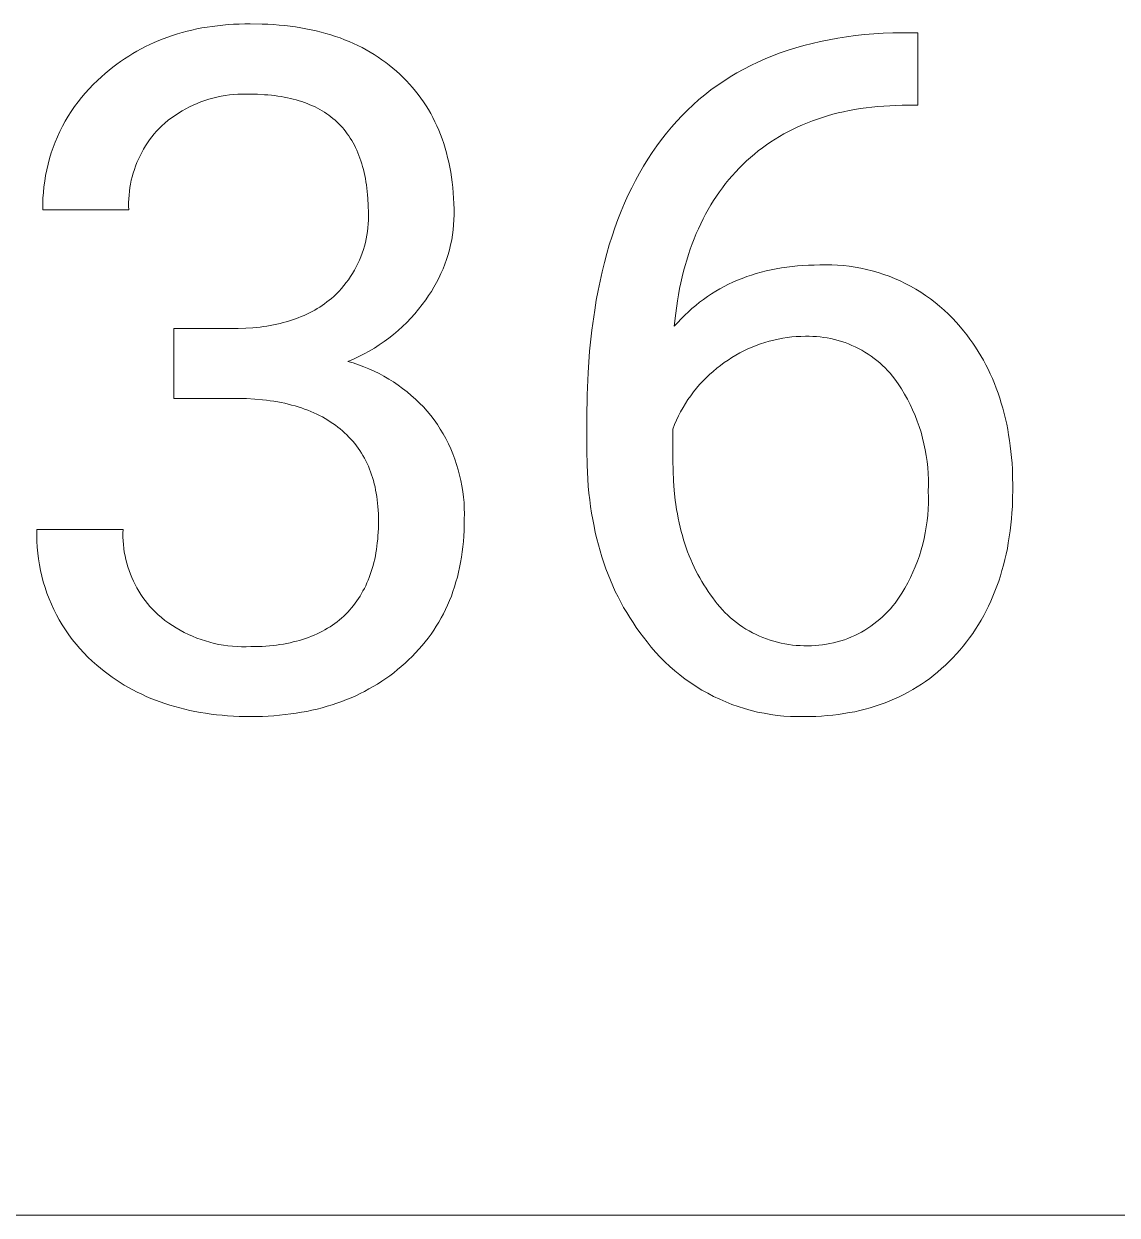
# Model space of a CAD drawing. Header units: millimetres. Extents: x -2163 to 4354, y -841 to 3711.
# Drawn here: x 3161.8 to 3261.9, y -477 to -368 of the extents above; entities that cross this region are included whole.
import ezdxf

# ---------------------------------------------------------------- set-up
doc = ezdxf.new("R2010")
doc.units = ezdxf.units.MM
doc.header["$MEASUREMENT"] = 0
doc.layers.add('Domyślny', color=7, linetype='Continuous', true_color=0x000000)

msp = doc.modelspace()

# ---------------------------------------------------------------- linework, layer by layer
at = {"layer": 'Domyślny', "color": 18, "lineweight": 15, "true_color": 0x000000}
for p, q in [((3176.73, -368.64), (3177.18, -368.53)), ((3177.18, -368.53), (3177.64, -368.43)), ((3177.64, -368.43), (3178.1, -368.34)), ((3178.1, -368.34), (3178.57, -368.26)), ((3178.57, -368.26), (3179.04, -368.19)), ((3179.04, -368.19), (3179.52, -368.13)), ((3179.52, -368.13), (3180.01, -368.08)), ((3180.01, -368.08), (3180.5, -368.03)), ((3180.5, -368.03), (3181, -368)), ((3181, -368), (3181.5, -367.98)), ((3181.5, -367.98), (3182.01, -367.96)), ((3182.01, -367.96), (3182.52, -367.96)), ((3182.52, -367.96), (3183.6, -367.98)), ((3183.6, -367.98), (3184.13, -368)), ((3184.13, -368), (3184.65, -368.03)), ((3184.65, -368.03), (3185.16, -368.07)), ((3185.16, -368.07), (3185.67, -368.12)), ((3185.67, -368.12), (3186.17, -368.18)), ((3186.17, -368.18), (3186.66, -368.24)), ((3186.66, -368.24), (3187.14, -368.32)), ((3187.14, -368.32), (3187.62, -368.41)), ((3187.62, -368.41), (3188.09, -368.5)), ((3188.09, -368.5), (3188.55, -368.6)), ((3173.33, -369.85), (3173.73, -369.66)), ((3173.73, -369.66), (3174.15, -369.49)), ((3174.15, -369.49), (3174.56, -369.32)), ((3174.56, -369.32), (3174.98, -369.17)), ((3174.98, -369.17), (3175.41, -369.02)), ((3175.41, -369.02), (3175.85, -368.88)), ((3175.85, -368.88), (3176.29, -368.75)), ((3176.29, -368.75), (3176.73, -368.64)), ((3188.55, -368.6), (3189, -368.71)), ((3189, -368.71), (3189.45, -368.84)), ((3189.45, -368.84), (3189.89, -368.97)), ((3189.89, -368.97), (3190.32, -369.11)), ((3190.32, -369.11), (3190.74, -369.25)), ((3190.74, -369.25), (3191.16, -369.41)), ((3191.16, -369.41), (3191.57, -369.58)), ((3191.57, -369.58), (3191.97, -369.75)), ((3233.96, -369.75), (3234.73, -369.57)), ((3234.73, -369.57), (3235.51, -369.41)), ((3235.51, -369.41), (3236.3, -369.27)), ((3236.3, -369.27), (3237.11, -369.15)), ((3237.11, -369.15), (3237.93, -369.04)), ((3237.93, -369.04), (3238.76, -368.95)), ((3238.76, -368.95), (3239.61, -368.88)), ((3239.61, -368.88), (3240.47, -368.82)), ((3240.47, -368.82), (3241.35, -368.79)), ((3241.35, -368.79), (3242.24, -368.77)), ((3242.24, -368.77), (3243.65, -368.77)), ((3243.65, -368.77), (3243.65, -375.41)), ((3171.39, -370.91), (3171.77, -370.68)), ((3171.77, -370.68), (3172.15, -370.46)), ((3172.15, -370.46), (3172.54, -370.24)), ((3172.54, -370.24), (3172.93, -370.04)), ((3172.93, -370.04), (3173.33, -369.85)), ((3191.97, -369.75), (3192.36, -369.94)), ((3192.36, -369.94), (3192.75, -370.13)), ((3192.75, -370.13), (3193.13, -370.34)), ((3193.13, -370.34), (3193.5, -370.55)), ((3193.5, -370.55), (3193.87, -370.77)), ((3230.34, -370.88), (3231.04, -370.62)), ((3231.04, -370.62), (3231.75, -370.38)), ((3231.75, -370.38), (3232.47, -370.15)), ((3232.47, -370.15), (3233.21, -369.94)), ((3233.21, -369.94), (3233.96, -369.75)), ((3169.94, -371.93), (3170.29, -371.66)), ((3170.29, -371.66), (3170.65, -371.4)), ((3170.65, -371.4), (3171.02, -371.15)), ((3171.02, -371.15), (3171.39, -370.91)), ((3193.87, -370.77), (3194.22, -371)), ((3194.22, -371), (3194.57, -371.24)), ((3194.57, -371.24), (3194.92, -371.49)), ((3194.92, -371.49), (3195.25, -371.75)), ((3195.25, -371.75), (3195.58, -372.02)), ((3227.7, -372.1), (3228.34, -371.77)), ((3228.34, -371.77), (3228.99, -371.46)), ((3228.99, -371.46), (3229.66, -371.16)), ((3229.66, -371.16), (3230.34, -370.88)), ((3168.52, -373.15), (3168.91, -372.8)), ((3168.91, -372.8), (3169.25, -372.5)), ((3169.25, -372.5), (3169.59, -372.21)), ((3169.59, -372.21), (3169.94, -371.93)), ((3195.58, -372.02), (3195.9, -372.29)), ((3195.9, -372.29), (3196.21, -372.58)), ((3196.21, -372.58), (3196.52, -372.87)), ((3196.52, -372.87), (3196.81, -373.17)), ((3225.86, -373.2), (3226.46, -372.81)), ((3226.46, -372.81), (3227.07, -372.45)), ((3227.07, -372.45), (3227.7, -372.1)), ((3167.42, -374.29), (3167.77, -373.9)), ((3167.77, -373.9), (3168.14, -373.52)), ((3168.14, -373.52), (3168.52, -373.15)), ((3196.81, -373.17), (3197.1, -373.47)), ((3197.1, -373.47), (3197.37, -373.79)), ((3197.37, -373.79), (3197.64, -374.11)), ((3224.14, -374.45), (3224.7, -374.01)), ((3224.7, -374.01), (3225.27, -373.59)), ((3225.27, -373.59), (3225.86, -373.2)), ((3166.43, -375.54), (3166.75, -375.11)), ((3166.75, -375.11), (3167.08, -374.7)), ((3167.08, -374.7), (3167.42, -374.29)), ((3178, -375.11), (3177.65, -375.25)), ((3178.37, -374.98), (3178, -375.11)), ((3178.73, -374.86), (3178.37, -374.98)), ((3179.1, -374.76), (3178.73, -374.86)), ((3179.47, -374.67), (3179.1, -374.76)), ((3179.85, -374.59), (3179.47, -374.67)), ((3180.23, -374.52), (3179.85, -374.59)), ((3180.61, -374.47), (3180.23, -374.52)), ((3180.99, -374.43), (3180.61, -374.47)), ((3181.37, -374.4), (3180.99, -374.43)), ((3181.75, -374.39), (3181.37, -374.4)), ((3182.14, -374.39), (3181.75, -374.39)), ((3182.52, -374.4), (3182.14, -374.39)), ((3183.18, -374.41), (3182.52, -374.4)), ((3183.83, -374.45), (3183.18, -374.41)), ((3184.14, -374.47), (3183.83, -374.45)), ((3184.45, -374.5), (3184.14, -374.47)), ((3184.75, -374.53), (3184.45, -374.5)), ((3185.05, -374.57), (3184.75, -374.53)), ((3185.35, -374.62), (3185.05, -374.57)), ((3185.63, -374.67), (3185.35, -374.62)), ((3185.92, -374.72), (3185.63, -374.67)), ((3186.19, -374.78), (3185.92, -374.72)), ((3186.46, -374.85), (3186.19, -374.78)), ((3186.73, -374.92), (3186.46, -374.85)), ((3186.99, -375), (3186.73, -374.92)), ((3187.25, -375.08), (3186.99, -375)), ((3187.5, -375.17), (3187.25, -375.08)), ((3197.64, -374.11), (3197.9, -374.43)), ((3197.9, -374.43), (3198.14, -374.77)), ((3198.14, -374.77), (3198.38, -375.11)), ((3198.38, -375.11), (3198.61, -375.45)), ((3223.07, -375.36), (3223.6, -374.9)), ((3223.6, -374.9), (3224.14, -374.45)), ((3165.85, -376.42), (3166.13, -375.98)), ((3166.13, -375.98), (3166.43, -375.54)), ((3175.95, -376.13), (3175.63, -376.34)), ((3176.28, -375.93), (3175.95, -376.13)), ((3176.61, -375.74), (3176.28, -375.93)), ((3176.95, -375.56), (3176.61, -375.74)), ((3177.3, -375.4), (3176.95, -375.56)), ((3177.65, -375.25), (3177.3, -375.4)), ((3187.74, -375.26), (3187.5, -375.17)), ((3187.98, -375.36), (3187.74, -375.26)), ((3188.22, -375.46), (3187.98, -375.36)), ((3188.45, -375.57), (3188.22, -375.46)), ((3188.67, -375.68), (3188.45, -375.57)), ((3188.89, -375.8), (3188.67, -375.68)), ((3189.11, -375.93), (3188.89, -375.8)), ((3189.31, -376.05), (3189.11, -375.93)), ((3189.52, -376.19), (3189.31, -376.05)), ((3189.71, -376.33), (3189.52, -376.19)), ((3198.61, -375.45), (3198.83, -375.81)), ((3198.83, -375.81), (3199.04, -376.17)), ((3199.04, -376.17), (3199.23, -376.54)), ((3222.05, -376.35), (3222.55, -375.85)), ((3222.55, -375.85), (3223.07, -375.36)), ((3236.35, -376.12), (3235.86, -376.24)), ((3236.84, -376), (3236.35, -376.12)), ((3237.35, -375.9), (3236.84, -376)), ((3237.86, -375.8), (3237.35, -375.9)), ((3238.37, -375.72), (3237.86, -375.8)), ((3238.9, -375.65), (3238.37, -375.72)), ((3239.43, -375.58), (3238.9, -375.65)), ((3239.97, -375.53), (3239.43, -375.58)), ((3240.51, -375.48), (3239.97, -375.53)), ((3241.07, -375.45), (3240.51, -375.48)), ((3241.63, -375.42), (3241.07, -375.45)), ((3242.2, -375.41), (3241.63, -375.42)), ((3243.65, -375.41), (3242.2, -375.41)), ((3165.33, -377.34), (3165.58, -376.88)), ((3165.58, -376.88), (3165.85, -376.42)), ((3174.43, -377.29), (3174.19, -377.53)), ((3174.71, -377.04), (3174.43, -377.29)), ((3175.01, -376.79), (3174.71, -377.04)), ((3175.32, -376.56), (3175.01, -376.79)), ((3175.63, -376.34), (3175.32, -376.56)), ((3189.91, -376.48), (3189.71, -376.33)), ((3190.09, -376.63), (3189.91, -376.48)), ((3190.28, -376.78), (3190.09, -376.63)), ((3190.45, -376.94), (3190.28, -376.78)), ((3190.62, -377.11), (3190.45, -376.94)), ((3190.79, -377.28), (3190.62, -377.11)), ((3190.95, -377.46), (3190.79, -377.28)), ((3199.23, -376.54), (3199.42, -376.92)), ((3199.42, -376.92), (3199.6, -377.3)), ((3199.6, -377.3), (3199.77, -377.69)), ((3221.09, -377.41), (3221.56, -376.87)), ((3221.56, -376.87), (3222.05, -376.35)), ((3233.08, -377.2), (3232.64, -377.39)), ((3233.53, -377.01), (3233.08, -377.2)), ((3233.98, -376.84), (3233.53, -377.01)), ((3234.44, -376.68), (3233.98, -376.84)), ((3234.9, -376.52), (3234.44, -376.68)), ((3235.38, -376.38), (3234.9, -376.52)), ((3235.86, -376.24), (3235.38, -376.38)), ((3164.66, -378.78), (3164.87, -378.3)), ((3164.87, -378.3), (3165.09, -377.82)), ((3165.09, -377.82), (3165.33, -377.34)), ((3173.52, -378.31), (3173.31, -378.58)), ((3173.73, -378.04), (3173.52, -378.31)), ((3173.95, -377.78), (3173.73, -378.04)), ((3174.19, -377.53), (3173.95, -377.78)), ((3191.11, -377.64), (3190.95, -377.46)), ((3191.26, -377.83), (3191.11, -377.64)), ((3191.4, -378.02), (3191.26, -377.83)), ((3191.54, -378.22), (3191.4, -378.02)), ((3191.68, -378.43), (3191.54, -378.22)), ((3199.77, -377.69), (3199.93, -378.09)), ((3199.93, -378.09), (3200.08, -378.5)), ((3220.18, -378.54), (3220.63, -377.97)), ((3220.63, -377.97), (3221.09, -377.41)), ((3230.97, -378.27), (3230.56, -378.52)), ((3231.37, -378.04), (3230.97, -378.27)), ((3231.79, -377.81), (3231.37, -378.04)), ((3232.21, -377.6), (3231.79, -377.81)), ((3232.64, -377.39), (3232.21, -377.6)), ((3164.3, -379.78), (3164.47, -379.28)), ((3164.47, -379.28), (3164.66, -378.78)), ((3172.75, -379.44), (3172.59, -379.73)), ((3172.93, -379.14), (3172.75, -379.44)), ((3173.12, -378.86), (3172.93, -379.14)), ((3173.31, -378.58), (3173.12, -378.86)), ((3191.81, -378.64), (3191.68, -378.43)), ((3191.93, -378.85), (3191.81, -378.64)), ((3192.05, -379.07), (3191.93, -378.85)), ((3192.16, -379.29), (3192.05, -379.07)), ((3192.27, -379.53), (3192.16, -379.29)), ((3200.08, -378.5), (3200.23, -378.91)), ((3200.23, -378.91), (3200.36, -379.33)), ((3200.36, -379.33), (3200.48, -379.76)), ((3219.32, -379.73), (3219.74, -379.12)), ((3219.74, -379.12), (3220.18, -378.54)), ((3229.4, -379.31), (3229.03, -379.59)), ((3229.78, -379.03), (3229.4, -379.31)), ((3230.17, -378.77), (3229.78, -379.03)), ((3230.56, -378.52), (3230.17, -378.77)), ((3164.01, -380.8), (3164.15, -380.29)), ((3164.15, -380.29), (3164.3, -379.78)), ((3172.28, -380.34), (3172.15, -380.66)), ((3172.43, -380.04), (3172.28, -380.34)), ((3172.59, -379.73), (3172.43, -380.04)), ((3192.37, -379.76), (3192.27, -379.53)), ((3192.47, -380), (3192.37, -379.76)), ((3192.56, -380.25), (3192.47, -380)), ((3192.65, -380.5), (3192.56, -380.25)), ((3192.73, -380.76), (3192.65, -380.5)), ((3200.48, -379.76), (3200.59, -380.19)), ((3200.59, -380.19), (3200.69, -380.63)), ((3218.53, -380.98), (3218.92, -380.35)), ((3218.92, -380.35), (3219.32, -379.73)), ((3227.96, -380.51), (3227.61, -380.83)), ((3228.31, -380.19), (3227.96, -380.51)), ((3228.67, -379.89), (3228.31, -380.19)), ((3229.03, -379.59), (3228.67, -379.89)), ((3163.78, -381.83), (3163.89, -381.31)), ((3163.89, -381.31), (3164.01, -380.8)), ((3171.8, -381.62), (3171.71, -381.95)), ((3171.91, -381.3), (3171.8, -381.62)), ((3172.02, -380.98), (3171.91, -381.3)), ((3172.15, -380.66), (3172.02, -380.98)), ((3192.81, -381.02), (3192.73, -380.76)), ((3192.88, -381.29), (3192.81, -381.02)), ((3192.95, -381.56), (3192.88, -381.29)), ((3193.01, -381.84), (3192.95, -381.56)), ((3200.69, -380.63), (3200.79, -381.08)), ((3200.79, -381.08), (3200.87, -381.53)), ((3200.87, -381.53), (3200.94, -382)), ((3217.79, -382.29), (3218.15, -381.63)), ((3218.15, -381.63), (3218.53, -380.98)), ((3226.96, -381.51), (3226.64, -381.86)), ((3227.28, -381.16), (3226.96, -381.51)), ((3227.61, -380.83), (3227.28, -381.16)), ((3163.63, -382.88), (3163.7, -382.35)), ((3163.7, -382.35), (3163.78, -381.83)), ((3171.56, -382.62), (3171.5, -382.95)), ((3171.63, -382.28), (3171.56, -382.62)), ((3171.71, -381.95), (3171.63, -382.28)), ((3193.06, -382.12), (3193.01, -381.84)), ((3193.11, -382.41), (3193.06, -382.12)), ((3193.16, -382.71), (3193.11, -382.41)), ((3193.2, -383.01), (3193.16, -382.71)), ((3200.94, -382), (3201.01, -382.46)), ((3201.01, -382.46), (3201.06, -382.94)), ((3217.44, -382.98), (3217.79, -382.29)), ((3226.04, -382.58), (3225.75, -382.96)), ((3226.33, -382.22), (3226.04, -382.58)), ((3226.64, -381.86), (3226.33, -382.22)), ((3163.54, -383.93), (3163.58, -383.41)), ((3163.58, -383.41), (3163.63, -382.88)), ((3171.42, -383.63), (3171.39, -383.97)), ((3171.45, -383.29), (3171.42, -383.63)), ((3171.5, -382.95), (3171.45, -383.29)), ((3193.23, -383.31), (3193.2, -383.01)), ((3193.26, -383.62), (3193.23, -383.31)), ((3193.28, -383.94), (3193.26, -383.62)), ((3201.06, -382.94), (3201.1, -383.42)), ((3201.1, -383.42), (3201.14, -383.91)), ((3216.78, -384.38), (3217.1, -383.67)), ((3217.1, -383.67), (3217.44, -382.98)), ((3225.2, -383.73), (3224.94, -384.13)), ((3225.47, -383.34), (3225.2, -383.73)), ((3225.75, -382.96), (3225.47, -383.34)), ((3163.53, -384.46), (3163.54, -383.93)), ((3163.53, -384.99), (3163.53, -384.46)), ((3171.39, -383.97), (3171.38, -384.31)), ((3171.38, -384.31), (3171.38, -384.65)), ((3171.38, -384.65), (3171.39, -384.99)), ((3193.32, -384.58), (3193.28, -383.94)), ((3193.33, -385.25), (3193.32, -384.58)), ((3201.14, -383.91), (3201.16, -384.41)), ((3201.16, -384.41), (3201.18, -384.92)), ((3201.18, -384.92), (3201.18, -385.43)), ((3216.48, -385.11), (3216.78, -384.38)), ((3224.68, -384.54), (3224.44, -384.96)), ((3224.94, -384.13), (3224.68, -384.54)), ((3171.39, -384.99), (3163.53, -384.99)), ((3193.32, -386.28), (3193.33, -385.94)), ((3193.34, -385.6), (3193.33, -385.25)), ((3193.33, -385.94), (3193.34, -385.6)), ((3201.17, -385.89), (3201.14, -386.35)), ((3201.18, -385.43), (3201.17, -385.89)), ((3215.91, -386.62), (3216.18, -385.86)), ((3216.18, -385.86), (3216.48, -385.11)), ((3223.97, -385.81), (3223.76, -386.26)), ((3224.2, -385.38), (3223.97, -385.81)), ((3224.44, -384.96), (3224.2, -385.38)), ((3193.2, -387.3), (3193.25, -386.96)), ((3193.25, -386.96), (3193.29, -386.62)), ((3193.29, -386.62), (3193.32, -386.28)), ((3201.09, -386.81), (3201.03, -387.27)), ((3201.14, -386.35), (3201.09, -386.81)), ((3215.64, -387.39), (3215.91, -386.62)), ((3223.55, -386.71), (3223.35, -387.16)), ((3223.76, -386.26), (3223.55, -386.71)), ((3192.98, -388.3), (3193.06, -387.97)), ((3193.06, -387.97), (3193.14, -387.64)), ((3193.14, -387.64), (3193.2, -387.3)), ((3200.86, -388.19), (3200.75, -388.64)), ((3200.96, -387.73), (3200.86, -388.19)), ((3201.03, -387.27), (3200.96, -387.73)), ((3215.16, -388.99), (3215.39, -388.18)), ((3215.39, -388.18), (3215.64, -387.39)), ((3222.97, -388.11), (3222.8, -388.59)), ((3223.16, -387.63), (3222.97, -388.11)), ((3223.35, -387.16), (3223.16, -387.63)), ((3192.52, -389.59), (3192.65, -389.28)), ((3192.65, -389.28), (3192.77, -388.95)), ((3192.77, -388.95), (3192.88, -388.63)), ((3192.88, -388.63), (3192.98, -388.3)), ((3200.63, -389.08), (3200.49, -389.53)), ((3200.75, -388.64), (3200.63, -389.08)), ((3214.94, -389.81), (3215.16, -388.99)), ((3222.64, -389.08), (3222.48, -389.58)), ((3222.8, -388.59), (3222.64, -389.08)), ((3192.07, -390.51), (3192.23, -390.21)), ((3192.23, -390.21), (3192.38, -389.9)), ((3192.38, -389.9), (3192.52, -389.59)), ((3200.34, -389.96), (3200.17, -390.39)), ((3200.49, -389.53), (3200.34, -389.96)), ((3214.73, -390.65), (3214.94, -389.81)), ((3222.33, -390.09), (3222.19, -390.6)), ((3222.48, -389.58), (3222.33, -390.09)), ((3230.21, -390.47), (3230.67, -390.38)), ((3230.67, -390.38), (3231.15, -390.3)), ((3231.15, -390.3), (3231.63, -390.23)), ((3231.63, -390.23), (3232.12, -390.17)), ((3232.12, -390.17), (3232.62, -390.12)), ((3232.62, -390.12), (3233.12, -390.08)), ((3233.12, -390.08), (3233.63, -390.05)), ((3233.63, -390.05), (3234.14, -390.04)), ((3234.14, -390.04), (3234.67, -390.03)), ((3234.67, -390.03), (3235.21, -390.02)), ((3235.21, -390.02), (3235.75, -390.02)), ((3235.75, -390.02), (3236.28, -390.05)), ((3236.28, -390.05), (3236.82, -390.09)), ((3236.82, -390.09), (3237.36, -390.15)), ((3237.36, -390.15), (3237.89, -390.23)), ((3237.89, -390.23), (3238.42, -390.33)), ((3238.42, -390.33), (3238.95, -390.44)), ((3191.31, -391.65), (3191.51, -391.38)), ((3191.51, -391.38), (3191.71, -391.09)), ((3191.71, -391.09), (3191.89, -390.81)), ((3191.89, -390.81), (3192.07, -390.51)), ((3199.78, -391.24), (3199.57, -391.65)), ((3199.98, -390.82), (3199.78, -391.24)), ((3200.17, -390.39), (3199.98, -390.82)), ((3214.54, -391.5), (3214.73, -390.65)), ((3222.06, -391.13), (3221.94, -391.66)), ((3222.19, -390.6), (3222.06, -391.13)), ((3226.71, -391.61), (3227.13, -391.43)), ((3227.13, -391.43), (3227.55, -391.26)), ((3227.55, -391.26), (3227.97, -391.1)), ((3227.97, -391.1), (3228.41, -390.96)), ((3228.41, -390.96), (3228.85, -390.82)), ((3228.85, -390.82), (3229.29, -390.69)), ((3229.29, -390.69), (3229.75, -390.58)), ((3229.75, -390.58), (3230.21, -390.47)), ((3238.95, -390.44), (3239.47, -390.57)), ((3239.47, -390.57), (3239.99, -390.72)), ((3239.99, -390.72), (3240.51, -390.89)), ((3240.51, -390.89), (3241.01, -391.07)), ((3241.01, -391.07), (3241.51, -391.27)), ((3241.51, -391.27), (3242.01, -391.49)), ((3190.41, -392.68), (3190.65, -392.43)), ((3190.65, -392.43), (3190.88, -392.18)), ((3190.88, -392.18), (3191.1, -391.92)), ((3191.1, -391.92), (3191.31, -391.65)), ((3199.1, -392.45), (3198.85, -392.84)), ((3199.34, -392.06), (3199.1, -392.45)), ((3199.57, -391.65), (3199.34, -392.06)), ((3214.2, -393.25), (3214.36, -392.37)), ((3214.36, -392.37), (3214.54, -391.5)), ((3221.83, -392.2), (3221.73, -392.75)), ((3221.94, -391.66), (3221.83, -392.2)), ((3224.75, -392.68), (3225.13, -392.44)), ((3225.13, -392.44), (3225.52, -392.22)), ((3225.52, -392.22), (3225.91, -392.01)), ((3225.91, -392.01), (3226.31, -391.8)), ((3226.31, -391.8), (3226.71, -391.61)), ((3242.01, -391.49), (3242.49, -391.73)), ((3242.49, -391.73), (3242.97, -391.98)), ((3242.97, -391.98), (3243.44, -392.24)), ((3243.44, -392.24), (3243.9, -392.53)), ((3243.9, -392.53), (3244.35, -392.82)), ((3189.1, -393.73), (3189.32, -393.58)), ((3189.32, -393.58), (3189.54, -393.42)), ((3189.54, -393.42), (3189.75, -393.26)), ((3189.75, -393.26), (3189.96, -393.09)), ((3189.96, -393.09), (3190.16, -392.91)), ((3190.16, -392.91), (3190.41, -392.68)), ((3198.26, -393.66), (3197.93, -394.08)), ((3198.58, -393.22), (3198.26, -393.66)), ((3198.85, -392.84), (3198.58, -393.22)), ((3214.05, -394.16), (3214.2, -393.25)), ((3221.63, -393.31), (3221.47, -394.45)), ((3221.73, -392.75), (3221.63, -393.31)), ((3223.31, -393.73), (3223.66, -393.45)), ((3223.66, -393.45), (3224.02, -393.18)), ((3224.02, -393.18), (3224.38, -392.92)), ((3224.38, -392.92), (3224.75, -392.68)), ((3244.35, -392.82), (3244.79, -393.14)), ((3244.79, -393.14), (3245.22, -393.47)), ((3245.22, -393.47), (3245.63, -393.81)), ((3187.18, -394.76), (3187.44, -394.65)), ((3187.44, -394.65), (3187.69, -394.54)), ((3187.69, -394.54), (3187.94, -394.42)), ((3187.94, -394.42), (3188.18, -394.29)), ((3188.18, -394.29), (3188.42, -394.16)), ((3188.42, -394.16), (3188.65, -394.02)), ((3188.65, -394.02), (3188.88, -393.88)), ((3188.88, -393.88), (3189.1, -393.73)), ((3197.58, -394.5), (3197.22, -394.9)), ((3197.93, -394.08), (3197.58, -394.5)), ((3213.79, -396), (3214.05, -394.16)), ((3221.47, -394.45), (3221.34, -395.63)), ((3221.97, -394.95), (3222.3, -394.63)), ((3222.3, -394.63), (3222.63, -394.32)), ((3222.63, -394.32), (3222.96, -394.02)), ((3222.96, -394.02), (3223.31, -393.73)), ((3245.63, -393.81), (3246.04, -394.16)), ((3246.04, -394.16), (3246.43, -394.53)), ((3246.43, -394.53), (3246.81, -394.91)), ((3175.53, -395.84), (3181.41, -395.84)), ((3175.53, -402.24), (3175.53, -395.84)), ((3181.41, -395.84), (3182.1, -395.82)), ((3182.1, -395.82), (3182.77, -395.78)), ((3182.77, -395.78), (3183.09, -395.75)), ((3183.09, -395.75), (3183.42, -395.71)), ((3183.42, -395.71), (3183.73, -395.67)), ((3183.73, -395.67), (3184.05, -395.62)), ((3184.05, -395.62), (3184.35, -395.57)), ((3184.35, -395.57), (3184.66, -395.51)), ((3184.66, -395.51), (3184.96, -395.45)), ((3184.96, -395.45), (3185.25, -395.38)), ((3185.25, -395.38), (3185.54, -395.31)), ((3185.54, -395.31), (3185.82, -395.23)), ((3185.82, -395.23), (3186.1, -395.15)), ((3186.1, -395.15), (3186.38, -395.06)), ((3186.38, -395.06), (3186.65, -394.97)), ((3186.65, -394.97), (3186.92, -394.87)), ((3186.92, -394.87), (3187.18, -394.76)), ((3196.45, -395.67), (3196.05, -396.04)), ((3196.84, -395.29), (3196.45, -395.67)), ((3197.22, -394.9), (3196.84, -395.29)), ((3221.34, -395.63), (3221.65, -395.29)), ((3221.65, -395.29), (3221.97, -394.95)), ((3246.81, -394.91), (3247.18, -395.31)), ((3247.18, -395.31), (3247.54, -395.72)), ((3247.54, -395.72), (3247.83, -396.07)), ((3195.22, -396.72), (3194.78, -397.05)), ((3195.64, -396.39), (3195.22, -396.72)), ((3196.05, -396.04), (3195.64, -396.39)), ((3213.59, -397.92), (3213.79, -396)), ((3230.45, -396.9), (3230.04, -397)), ((3230.85, -396.81), (3230.45, -396.9)), ((3231.27, -396.73), (3230.85, -396.81)), ((3231.68, -396.67), (3231.27, -396.73)), ((3232.09, -396.62), (3231.68, -396.67)), ((3232.51, -396.59), (3232.09, -396.62)), ((3232.93, -396.57), (3232.51, -396.59)), ((3233.34, -396.56), (3232.93, -396.57)), ((3233.68, -396.56), (3233.34, -396.56)), ((3234.02, -396.57), (3233.68, -396.56)), ((3234.35, -396.59), (3234.02, -396.57)), ((3234.69, -396.62), (3234.35, -396.59)), ((3235.02, -396.66), (3234.69, -396.62)), ((3235.35, -396.71), (3235.02, -396.66)), ((3235.68, -396.77), (3235.35, -396.71)), ((3236.01, -396.85), (3235.68, -396.77)), ((3236.33, -396.94), (3236.01, -396.85)), ((3236.66, -397.03), (3236.33, -396.94)), ((3247.83, -396.07), (3248.12, -396.44)), ((3248.12, -396.44), (3248.4, -396.81)), ((3248.4, -396.81), (3248.66, -397.18)), ((3193.41, -397.92), (3192.94, -398.18)), ((3193.88, -397.64), (3193.41, -397.92)), ((3194.33, -397.35), (3193.88, -397.64)), ((3194.78, -397.05), (3194.33, -397.35)), ((3213.45, -399.89), (3213.59, -397.92)), ((3227.7, -397.89), (3227.33, -398.08)), ((3228.08, -397.71), (3227.7, -397.89)), ((3228.46, -397.54), (3228.08, -397.71)), ((3228.85, -397.39), (3228.46, -397.54)), ((3229.24, -397.25), (3228.85, -397.39)), ((3229.64, -397.12), (3229.24, -397.25)), ((3230.04, -397), (3229.64, -397.12)), ((3236.97, -397.14), (3236.66, -397.03)), ((3237.29, -397.26), (3236.97, -397.14)), ((3237.6, -397.39), (3237.29, -397.26)), ((3237.91, -397.53), (3237.6, -397.39)), ((3238.21, -397.68), (3237.91, -397.53)), ((3238.5, -397.84), (3238.21, -397.68)), ((3238.79, -398.01), (3238.5, -397.84)), ((3239.08, -398.19), (3238.79, -398.01)), ((3248.66, -397.18), (3248.92, -397.57)), ((3248.92, -397.57), (3249.17, -397.96)), ((3249.17, -397.96), (3249.41, -398.35)), ((3191.96, -398.65), (3191.46, -398.86)), ((3191.46, -398.86), (3191.95, -399)), ((3191.95, -399), (3192.43, -399.17)), ((3192.45, -398.42), (3191.96, -398.65)), ((3192.94, -398.18), (3192.45, -398.42)), ((3225.92, -398.97), (3225.57, -399.23)), ((3226.26, -398.73), (3225.92, -398.97)), ((3226.61, -398.5), (3226.26, -398.73)), ((3226.97, -398.29), (3226.61, -398.5)), ((3227.33, -398.08), (3226.97, -398.29)), ((3239.35, -398.38), (3239.08, -398.19)), ((3239.63, -398.58), (3239.35, -398.38)), ((3239.89, -398.78), (3239.63, -398.58)), ((3240.15, -399), (3239.89, -398.78)), ((3240.4, -399.22), (3240.15, -399)), ((3249.41, -398.35), (3249.64, -398.76)), ((3249.64, -398.76), (3249.86, -399.17)), ((3192.43, -399.17), (3192.91, -399.34)), ((3192.91, -399.34), (3193.38, -399.54)), ((3193.38, -399.54), (3193.85, -399.75)), ((3193.85, -399.75), (3194.31, -399.97)), ((3194.31, -399.97), (3194.76, -400.22)), ((3213.36, -401.93), (3213.45, -399.89)), ((3224.57, -400.06), (3224.25, -400.35)), ((3224.89, -399.77), (3224.57, -400.06)), ((3225.23, -399.49), (3224.89, -399.77)), ((3225.57, -399.23), (3225.23, -399.49)), ((3240.64, -399.46), (3240.4, -399.22)), ((3240.87, -399.7), (3240.64, -399.46)), ((3241.1, -399.95), (3240.87, -399.7)), ((3241.32, -400.21), (3241.1, -399.95)), ((3241.52, -400.47), (3241.32, -400.21)), ((3249.86, -399.17), (3250.07, -399.58)), ((3250.07, -399.58), (3250.27, -400)), ((3250.27, -400), (3250.46, -400.43)), ((3194.76, -400.22), (3195.2, -400.47)), ((3195.2, -400.47), (3195.63, -400.74)), ((3195.63, -400.74), (3196.05, -401.03)), ((3196.05, -401.03), (3196.47, -401.33)), ((3223.66, -400.98), (3223.37, -401.31)), ((3223.95, -400.66), (3223.66, -400.98)), ((3224.25, -400.35), (3223.95, -400.66)), ((3241.84, -400.92), (3241.52, -400.47)), ((3242.13, -401.38), (3241.84, -400.92)), ((3250.46, -400.43), (3250.65, -400.87)), ((3250.65, -400.87), (3250.82, -401.31)), ((3181.41, -402.24), (3175.53, -402.24)), ((3182.18, -402.26), (3181.41, -402.24)), ((3182.93, -402.31), (3182.18, -402.26)), ((3183.65, -402.37), (3182.93, -402.31)), ((3184, -402.41), (3183.65, -402.37)), ((3196.47, -401.33), (3196.87, -401.64)), ((3196.87, -401.64), (3197.26, -401.97)), ((3197.26, -401.97), (3197.64, -402.31)), ((3197.64, -402.31), (3198.01, -402.67)), ((3213.34, -404.03), (3213.36, -401.93)), ((3222.59, -402.35), (3222.36, -402.72)), ((3222.84, -402), (3222.59, -402.35)), ((3223.1, -401.65), (3222.84, -402)), ((3223.37, -401.31), (3223.1, -401.65)), ((3242.41, -401.85), (3242.13, -401.38)), ((3242.68, -402.32), (3242.41, -401.85)), ((3242.93, -402.81), (3242.68, -402.32)), ((3250.82, -401.31), (3250.98, -401.76)), ((3250.98, -401.76), (3251.14, -402.21)), ((3251.14, -402.21), (3251.28, -402.67)), ((3184.35, -402.46), (3184, -402.41)), ((3184.69, -402.51), (3184.35, -402.46)), ((3185.03, -402.56), (3184.69, -402.51)), ((3185.36, -402.63), (3185.03, -402.56)), ((3185.68, -402.69), (3185.36, -402.63)), ((3186, -402.77), (3185.68, -402.69)), ((3186.31, -402.85), (3186, -402.77)), ((3186.62, -402.93), (3186.31, -402.85)), ((3186.92, -403.02), (3186.62, -402.93)), ((3187.21, -403.12), (3186.92, -403.02)), ((3187.5, -403.22), (3187.21, -403.12)), ((3187.79, -403.33), (3187.5, -403.22)), ((3188.07, -403.44), (3187.79, -403.33)), ((3188.34, -403.56), (3188.07, -403.44)), ((3198.01, -402.67), (3198.37, -403.03)), ((3198.37, -403.03), (3198.71, -403.41)), ((3198.71, -403.41), (3199.04, -403.8)), ((3221.92, -403.47), (3221.73, -403.85)), ((3222.14, -403.09), (3221.92, -403.47)), ((3222.36, -402.72), (3222.14, -403.09)), ((3243.16, -403.3), (3242.93, -402.81)), ((3243.38, -403.81), (3243.16, -403.3)), ((3251.28, -402.67), (3251.42, -403.14)), ((3251.42, -403.14), (3251.54, -403.62)), ((3188.61, -403.68), (3188.34, -403.56)), ((3188.87, -403.81), (3188.61, -403.68)), ((3189.12, -403.94), (3188.87, -403.81)), ((3189.37, -404.08), (3189.12, -403.94)), ((3189.62, -404.23), (3189.37, -404.08)), ((3189.85, -404.38), (3189.62, -404.23)), ((3190.09, -404.54), (3189.85, -404.38)), ((3190.31, -404.7), (3190.09, -404.54)), ((3199.04, -403.8), (3199.36, -404.2)), ((3199.36, -404.2), (3199.65, -404.62)), ((3213.34, -407.02), (3213.34, -404.03)), ((3221.54, -404.25), (3221.37, -404.64)), ((3221.73, -403.85), (3221.54, -404.25)), ((3243.58, -404.32), (3243.38, -403.81)), ((3243.76, -404.83), (3243.58, -404.32)), ((3251.54, -403.62), (3251.66, -404.1)), ((3251.66, -404.1), (3251.77, -404.59)), ((3190.53, -404.87), (3190.31, -404.7)), ((3190.75, -405.04), (3190.53, -404.87)), ((3190.96, -405.22), (3190.75, -405.04)), ((3191.16, -405.4), (3190.96, -405.22)), ((3191.36, -405.58), (3191.16, -405.4)), ((3191.55, -405.78), (3191.36, -405.58)), ((3199.65, -404.62), (3199.92, -405.05)), ((3199.92, -405.05), (3200.18, -405.49)), ((3200.18, -405.49), (3200.43, -405.93)), ((3221.37, -404.64), (3221.21, -405.05)), ((3221.21, -405.05), (3221.21, -407.91)), ((3243.93, -405.35), (3243.76, -404.83)), ((3244.07, -405.88), (3243.93, -405.35)), ((3251.77, -404.59), (3251.87, -405.08)), ((3251.87, -405.08), (3251.95, -405.58)), ((3251.95, -405.58), (3252.03, -406.09)), ((3191.73, -405.97), (3191.55, -405.78)), ((3191.91, -406.17), (3191.73, -405.97)), ((3192.08, -406.38), (3191.91, -406.17)), ((3192.24, -406.59), (3192.08, -406.38)), ((3192.4, -406.8), (3192.24, -406.59)), ((3200.43, -405.93), (3200.66, -406.39)), ((3200.66, -406.39), (3200.87, -406.85)), ((3244.2, -406.41), (3244.07, -405.88)), ((3244.31, -406.95), (3244.2, -406.41)), ((3252.03, -406.09), (3252.1, -406.6)), ((3252.1, -406.6), (3252.16, -407.12)), ((3192.55, -407.02), (3192.4, -406.8)), ((3192.7, -407.25), (3192.55, -407.02)), ((3192.84, -407.48), (3192.7, -407.25)), ((3192.97, -407.72), (3192.84, -407.48)), ((3193.09, -407.96), (3192.97, -407.72)), ((3200.87, -406.85), (3201.07, -407.32)), ((3201.07, -407.32), (3201.25, -407.8)), ((3201.25, -407.8), (3201.41, -408.28)), ((3213.36, -408.35), (3213.34, -407.02)), ((3244.41, -407.48), (3244.31, -406.95)), ((3244.48, -408.03), (3244.41, -407.48)), ((3252.16, -407.12), (3252.21, -407.65)), ((3252.21, -407.65), (3252.26, -408.18)), ((3193.21, -408.2), (3193.09, -407.96)), ((3193.33, -408.45), (3193.21, -408.2)), ((3193.43, -408.71), (3193.33, -408.45)), ((3193.53, -408.97), (3193.43, -408.71)), ((3201.41, -408.28), (3201.56, -408.77)), ((3201.56, -408.77), (3201.69, -409.26)), ((3213.42, -409.64), (3213.36, -408.35)), ((3221.21, -407.91), (3221.23, -408.86)), ((3221.23, -408.86), (3221.27, -409.78)), ((3244.54, -408.57), (3244.48, -408.03)), ((3244.58, -409.12), (3244.54, -408.57)), ((3252.26, -408.18), (3252.29, -408.73)), ((3252.29, -408.73), (3252.31, -409.27)), ((3193.63, -409.23), (3193.53, -408.97)), ((3193.71, -409.5), (3193.63, -409.23)), ((3193.79, -409.77), (3193.71, -409.5)), ((3193.87, -410.05), (3193.79, -409.77)), ((3201.69, -409.26), (3201.81, -409.76)), ((3201.81, -409.76), (3201.9, -410.26)), ((3213.47, -410.28), (3213.42, -409.64)), ((3221.27, -409.78), (3221.33, -410.67)), ((3244.6, -409.66), (3244.58, -409.12)), ((3244.6, -410.21), (3244.6, -409.66)), ((3252.31, -409.27), (3252.33, -410.39)), ((3193.94, -410.34), (3193.87, -410.05)), ((3194, -410.63), (3193.94, -410.34)), ((3194.05, -410.92), (3194, -410.63)), ((3194.1, -411.22), (3194.05, -410.92)), ((3201.9, -410.26), (3201.98, -410.77)), ((3201.98, -410.77), (3202.04, -411.27)), ((3213.53, -410.91), (3213.47, -410.28)), ((3213.6, -411.53), (3213.53, -410.91)), ((3221.33, -410.67), (3221.43, -411.55)), ((3244.58, -410.75), (3244.6, -410.21)), ((3244.6, -411.3), (3244.58, -410.75)), ((3252.33, -410.39), (3252.31, -411.56)), ((3194.14, -411.53), (3194.1, -411.22)), ((3194.18, -411.84), (3194.14, -411.53)), ((3194.21, -412.15), (3194.18, -411.84)), ((3194.23, -412.47), (3194.21, -412.15)), ((3202.04, -411.27), (3202.09, -411.78)), ((3202.09, -411.78), (3202.11, -412.29)), ((3213.68, -412.14), (3213.6, -411.53)), ((3213.77, -412.75), (3213.68, -412.14)), ((3221.43, -411.55), (3221.49, -411.97)), ((3221.49, -411.97), (3221.55, -412.4)), ((3244.58, -412.38), (3244.6, -411.84)), ((3244.6, -411.84), (3244.6, -411.3)), ((3252.29, -412.14), (3252.25, -412.71)), ((3252.31, -411.56), (3252.29, -412.14)), ((3194.25, -412.8), (3194.23, -412.47)), ((3194.26, -413.13), (3194.25, -412.8)), ((3194.26, -413.46), (3194.26, -413.13)), ((3202.11, -412.29), (3202.12, -412.8)), ((3202.12, -412.8), (3202.11, -413.31)), ((3213.88, -413.34), (3213.77, -412.75)), ((3221.55, -412.4), (3221.62, -412.81)), ((3221.62, -412.81), (3221.7, -413.22)), ((3221.7, -413.22), (3221.78, -413.63)), ((3244.49, -413.46), (3244.54, -412.92)), ((3244.54, -412.92), (3244.58, -412.38)), ((3252.21, -413.27), (3252.15, -413.83)), ((3252.25, -412.71), (3252.21, -413.27)), ((3162.98, -414.78), (3162.99, -414.24)), ((3162.99, -414.24), (3170.87, -414.24)), ((3170.87, -414.24), (3170.86, -414.59)), ((3194.23, -414.48), (3194.25, -414.14)), ((3194.25, -414.14), (3194.26, -413.46)), ((3202.09, -414.34), (3202.07, -414.84)), ((3202.11, -413.83), (3202.09, -414.34)), ((3202.11, -413.31), (3202.11, -413.83)), ((3213.99, -413.93), (3213.88, -413.34)), ((3214.11, -414.51), (3213.99, -413.93)), ((3221.78, -413.63), (3221.87, -414.03)), ((3221.87, -414.03), (3221.97, -414.42)), ((3244.32, -414.54), (3244.41, -414)), ((3244.41, -414), (3244.49, -413.46)), ((3252.08, -414.37), (3252.01, -414.91)), ((3252.15, -413.83), (3252.08, -414.37)), ((3162.99, -415.32), (3162.98, -414.78)), ((3163.02, -415.86), (3162.99, -415.32)), ((3170.86, -414.59), (3170.86, -414.94)), ((3170.86, -414.94), (3170.88, -415.29)), ((3170.88, -415.29), (3170.9, -415.63)), ((3194.12, -415.76), (3194.15, -415.45)), ((3194.15, -415.45), (3194.19, -415.13)), ((3194.19, -415.13), (3194.21, -414.81)), ((3194.21, -414.81), (3194.23, -414.48)), ((3202.03, -415.33), (3201.98, -415.82)), ((3202.07, -414.84), (3202.03, -415.33)), ((3214.25, -415.09), (3214.11, -414.51)), ((3214.39, -415.65), (3214.25, -415.09)), ((3221.97, -414.42), (3222.08, -414.8)), ((3222.08, -414.8), (3222.19, -415.19)), ((3222.19, -415.19), (3222.3, -415.56)), ((3244.08, -415.6), (3244.21, -415.07)), ((3244.21, -415.07), (3244.32, -414.54)), ((3251.92, -415.45), (3251.83, -415.97)), ((3252.01, -414.91), (3251.92, -415.45)), ((3163.06, -416.4), (3163.02, -415.86)), ((3163.13, -416.94), (3163.06, -416.4)), ((3170.9, -415.63), (3170.94, -415.98)), ((3170.94, -415.98), (3170.99, -416.32)), ((3170.99, -416.32), (3171.06, -416.66)), ((3193.97, -416.67), (3194.02, -416.37)), ((3194.02, -416.37), (3194.07, -416.07)), ((3194.07, -416.07), (3194.12, -415.76)), ((3201.92, -416.3), (3201.86, -416.78)), ((3201.98, -415.82), (3201.92, -416.3)), ((3214.55, -416.21), (3214.39, -415.65)), ((3214.72, -416.76), (3214.55, -416.21)), ((3222.3, -415.56), (3222.43, -415.93)), ((3222.43, -415.93), (3222.56, -416.29)), ((3222.56, -416.29), (3222.7, -416.65)), ((3243.78, -416.64), (3243.94, -416.12)), ((3243.94, -416.12), (3244.08, -415.6)), ((3251.72, -416.49), (3251.61, -417)), ((3251.83, -415.97), (3251.72, -416.49)), ((3163.21, -417.47), (3163.13, -416.94)), ((3163.32, -418), (3163.21, -417.47)), ((3171.06, -416.66), (3171.13, -417)), ((3171.13, -417), (3171.22, -417.34)), ((3171.22, -417.34), (3171.32, -417.67)), ((3193.69, -417.82), (3193.77, -417.54)), ((3193.77, -417.54), (3193.84, -417.26)), ((3193.84, -417.26), (3193.91, -416.97)), ((3193.91, -416.97), (3193.97, -416.67)), ((3201.78, -417.25), (3201.69, -417.71)), ((3201.86, -416.78), (3201.78, -417.25)), ((3214.89, -417.31), (3214.72, -416.76)), ((3215.08, -417.84), (3214.89, -417.31)), ((3222.7, -416.65), (3222.84, -417)), ((3222.84, -417), (3223, -417.35)), ((3223, -417.35), (3223.15, -417.69)), ((3243.19, -418.16), (3243.4, -417.66)), ((3243.4, -417.66), (3243.6, -417.15)), ((3243.6, -417.15), (3243.78, -416.64)), ((3251.48, -417.5), (3251.34, -418)), ((3251.61, -417), (3251.48, -417.5)), ((3163.44, -418.52), (3163.32, -418)), ((3163.57, -419.05), (3163.44, -418.52)), ((3171.32, -417.67), (3171.42, -418)), ((3171.42, -418), (3171.55, -418.33)), ((3171.55, -418.33), (3171.68, -418.65)), ((3171.68, -418.65), (3171.82, -418.97)), ((3193.31, -418.88), (3193.41, -418.63)), ((3193.41, -418.63), (3193.51, -418.36)), ((3193.51, -418.36), (3193.6, -418.09)), ((3193.6, -418.09), (3193.69, -417.82)), ((3201.48, -418.61), (3201.35, -419.05)), ((3201.59, -418.16), (3201.48, -418.61)), ((3201.69, -417.71), (3201.59, -418.16)), ((3215.28, -418.37), (3215.08, -417.84)), ((3215.49, -418.89), (3215.28, -418.37)), ((3223.15, -417.69), (3223.32, -418.03)), ((3223.32, -418.03), (3223.49, -418.36)), ((3223.49, -418.36), (3223.67, -418.68)), ((3223.67, -418.68), (3223.85, -419)), ((3242.71, -419.13), (3242.96, -418.65)), ((3242.96, -418.65), (3243.19, -418.16)), ((3251.2, -418.49), (3251.04, -418.97)), ((3251.34, -418), (3251.2, -418.49)), ((3163.73, -419.56), (3163.57, -419.05)), ((3163.9, -420.07), (3163.73, -419.56)), ((3171.82, -418.97), (3171.97, -419.28)), ((3171.97, -419.28), (3172.14, -419.58)), ((3172.14, -419.58), (3172.31, -419.88)), ((3192.84, -419.87), (3192.97, -419.63)), ((3192.97, -419.63), (3193.09, -419.39)), ((3193.09, -419.39), (3193.2, -419.14)), ((3193.2, -419.14), (3193.31, -418.88)), ((3201.22, -419.49), (3201.08, -419.92)), ((3201.35, -419.05), (3201.22, -419.49)), ((3215.71, -419.4), (3215.49, -418.89)), ((3215.94, -419.91), (3215.71, -419.4)), ((3223.85, -419), (3224.05, -419.31)), ((3224.05, -419.31), (3224.25, -419.62)), ((3224.25, -419.62), (3224.45, -419.92)), ((3242.17, -420.07), (3242.45, -419.61)), ((3242.45, -419.61), (3242.71, -419.13)), ((3250.88, -419.44), (3250.7, -419.9)), ((3251.04, -418.97), (3250.88, -419.44)), ((3164.1, -420.58), (3163.9, -420.07)), ((3164.31, -421.08), (3164.1, -420.58)), ((3172.31, -419.88), (3172.5, -420.18)), ((3172.5, -420.18), (3172.69, -420.47)), ((3172.69, -420.47), (3172.9, -420.75)), ((3172.9, -420.75), (3173.11, -421.02)), ((3192.13, -420.99), (3192.28, -420.78)), ((3192.28, -420.78), (3192.43, -420.56)), ((3192.43, -420.56), (3192.58, -420.34)), ((3192.58, -420.34), (3192.71, -420.11)), ((3192.71, -420.11), (3192.84, -419.87)), ((3200.76, -420.75), (3200.59, -421.16)), ((3200.93, -420.34), (3200.76, -420.75)), ((3201.08, -419.92), (3200.93, -420.34)), ((3216.19, -420.4), (3215.94, -419.91)), ((3216.44, -420.89), (3216.19, -420.4)), ((3216.7, -421.37), (3216.44, -420.89)), ((3224.45, -419.92), (3224.66, -420.22)), ((3224.66, -420.22), (3224.86, -420.51)), ((3224.86, -420.51), (3225.07, -420.79)), ((3225.07, -420.79), (3225.28, -421.06)), ((3241.57, -420.98), (3241.88, -420.53)), ((3241.88, -420.53), (3242.17, -420.07)), ((3250.32, -420.81), (3250.11, -421.26)), ((3250.51, -420.36), (3250.32, -420.81)), ((3250.7, -419.9), (3250.51, -420.36)), ((3164.53, -421.57), (3164.31, -421.08)), ((3164.77, -422.05), (3164.53, -421.57)), ((3173.11, -421.02), (3173.33, -421.29)), ((3173.33, -421.29), (3173.57, -421.54)), ((3173.57, -421.54), (3173.81, -421.79)), ((3173.81, -421.79), (3174.06, -422.03)), ((3191.08, -422.17), (3191.26, -421.99)), ((3191.26, -421.99), (3191.45, -421.8)), ((3191.45, -421.8), (3191.63, -421.61)), ((3191.63, -421.61), (3191.8, -421.41)), ((3191.8, -421.41), (3191.97, -421.2)), ((3191.97, -421.2), (3192.13, -420.99)), ((3200.21, -421.96), (3200, -422.34)), ((3200.4, -421.56), (3200.21, -421.96)), ((3200.59, -421.16), (3200.4, -421.56)), ((3216.98, -421.85), (3216.7, -421.37)), ((3217.26, -422.31), (3216.98, -421.85)), ((3225.28, -421.06), (3225.51, -421.33)), ((3225.51, -421.33), (3225.74, -421.59)), ((3225.74, -421.59), (3225.98, -421.84)), ((3225.98, -421.84), (3226.24, -422.09)), ((3240.41, -422.23), (3240.66, -422)), ((3240.66, -422), (3240.9, -421.75)), ((3240.9, -421.75), (3241.13, -421.5)), ((3241.13, -421.5), (3241.35, -421.24)), ((3241.35, -421.24), (3241.57, -420.98)), ((3249.89, -421.69), (3249.67, -422.12)), ((3250.11, -421.26), (3249.89, -421.69)), ((3165.03, -422.52), (3164.77, -422.05)), ((3165.31, -422.98), (3165.03, -422.52)), ((3165.6, -423.44), (3165.31, -422.98)), ((3174.06, -422.03), (3174.38, -422.3)), ((3174.38, -422.3), (3174.71, -422.56)), ((3174.71, -422.56), (3175.05, -422.81)), ((3175.05, -422.81), (3175.4, -423.04)), ((3175.4, -423.04), (3175.75, -423.26)), ((3189.82, -423.15), (3190.05, -423)), ((3190.05, -423), (3190.26, -422.85)), ((3190.26, -422.85), (3190.47, -422.69)), ((3190.47, -422.69), (3190.68, -422.52)), ((3190.68, -422.52), (3190.88, -422.35)), ((3190.88, -422.35), (3191.08, -422.17)), ((3199.55, -423.1), (3199.32, -423.47)), ((3199.78, -422.73), (3199.55, -423.1)), ((3200, -422.34), (3199.78, -422.73)), ((3217.56, -422.77), (3217.26, -422.31)), ((3217.86, -423.23), (3217.56, -422.77)), ((3226.24, -422.09), (3226.49, -422.32)), ((3226.49, -422.32), (3226.76, -422.55)), ((3226.76, -422.55), (3227.04, -422.76)), ((3227.04, -422.76), (3227.32, -422.97)), ((3227.32, -422.97), (3227.61, -423.17)), ((3239.06, -423.28), (3239.34, -423.09)), ((3239.34, -423.09), (3239.62, -422.89)), ((3239.62, -422.89), (3239.89, -422.68)), ((3239.89, -422.68), (3240.16, -422.46)), ((3240.16, -422.46), (3240.41, -422.23)), ((3249.18, -422.95), (3248.92, -423.36)), ((3249.43, -422.54), (3249.18, -422.95)), ((3249.67, -422.12), (3249.43, -422.54)), ((3165.91, -423.88), (3165.6, -423.44)), ((3166.23, -424.32), (3165.91, -423.88)), ((3175.75, -423.26), (3176.11, -423.47)), ((3176.11, -423.47), (3176.48, -423.67)), ((3176.48, -423.67), (3176.86, -423.85)), ((3176.86, -423.85), (3177.24, -424.02)), ((3177.24, -424.02), (3177.63, -424.18)), ((3177.63, -424.18), (3178.03, -424.32)), ((3187.59, -424.22), (3187.86, -424.12)), ((3187.86, -424.12), (3188.12, -424.02)), ((3188.12, -424.02), (3188.38, -423.91)), ((3188.38, -423.91), (3188.64, -423.8)), ((3188.64, -423.8), (3188.88, -423.68)), ((3188.88, -423.68), (3189.13, -423.56)), ((3189.13, -423.56), (3189.36, -423.43)), ((3189.36, -423.43), (3189.6, -423.29)), ((3189.6, -423.29), (3189.82, -423.15)), ((3198.81, -424.18), (3198.54, -424.53)), ((3199.07, -423.83), (3198.81, -424.18)), ((3199.32, -423.47), (3199.07, -423.83)), ((3218.18, -423.67), (3217.86, -423.23)), ((3218.51, -424.11), (3218.18, -423.67)), ((3218.85, -424.53), (3218.51, -424.11)), ((3227.61, -423.17), (3227.9, -423.36)), ((3227.9, -423.36), (3228.2, -423.53)), ((3228.2, -423.53), (3228.51, -423.7)), ((3228.51, -423.7), (3228.82, -423.86)), ((3228.82, -423.86), (3229.14, -424)), ((3229.14, -424), (3229.46, -424.14)), ((3229.46, -424.14), (3229.79, -424.26)), ((3237.23, -424.21), (3237.55, -424.08)), ((3237.55, -424.08), (3237.86, -423.94)), ((3237.86, -423.94), (3238.17, -423.79)), ((3238.17, -423.79), (3238.47, -423.63)), ((3238.47, -423.63), (3238.77, -423.46)), ((3238.77, -423.46), (3239.06, -423.28)), ((3248.38, -424.15), (3248.09, -424.53)), ((3248.66, -423.76), (3248.38, -424.15)), ((3248.92, -423.36), (3248.66, -423.76)), ((3166.57, -424.74), (3166.23, -424.32)), ((3166.92, -425.15), (3166.57, -424.74)), ((3167.28, -425.54), (3166.92, -425.15)), ((3178.03, -424.32), (3178.42, -424.45)), ((3178.42, -424.45), (3178.83, -424.57)), ((3178.83, -424.57), (3179.23, -424.67)), ((3179.23, -424.67), (3179.64, -424.76)), ((3179.64, -424.76), (3180.06, -424.83)), ((3180.06, -424.83), (3180.47, -424.89)), ((3180.47, -424.89), (3180.89, -424.93)), ((3180.89, -424.93), (3181.31, -424.96)), ((3181.31, -424.96), (3181.73, -424.98)), ((3181.73, -424.98), (3182.14, -424.98)), ((3182.14, -424.98), (3182.56, -424.96)), ((3182.56, -424.96), (3183.26, -424.95)), ((3183.26, -424.95), (3183.61, -424.94)), ((3183.61, -424.94), (3183.95, -424.92)), ((3183.95, -424.92), (3184.28, -424.89)), ((3184.28, -424.89), (3184.61, -424.86)), ((3184.61, -424.86), (3184.93, -424.82)), ((3184.93, -424.82), (3185.24, -424.78)), ((3185.24, -424.78), (3185.56, -424.73)), ((3185.56, -424.73), (3185.86, -424.67)), ((3185.86, -424.67), (3186.16, -424.61)), ((3186.16, -424.61), (3186.46, -424.54)), ((3186.46, -424.54), (3186.75, -424.47)), ((3186.75, -424.47), (3187.03, -424.39)), ((3187.03, -424.39), (3187.31, -424.31)), ((3187.31, -424.31), (3187.59, -424.22)), ((3197.96, -425.21), (3197.66, -425.54)), ((3198.26, -424.87), (3197.96, -425.21)), ((3198.54, -424.53), (3198.26, -424.87)), ((3219.23, -425.01), (3218.85, -424.53)), ((3219.63, -425.47), (3219.23, -425.01)), ((3229.79, -424.26), (3230.12, -424.38)), ((3230.12, -424.38), (3230.45, -424.48)), ((3230.45, -424.48), (3230.79, -424.57)), ((3230.79, -424.57), (3231.13, -424.65)), ((3231.13, -424.65), (3231.47, -424.72)), ((3231.47, -424.72), (3231.82, -424.77)), ((3231.82, -424.77), (3232.17, -424.82)), ((3232.17, -424.82), (3232.51, -424.85)), ((3232.51, -424.85), (3232.86, -424.87)), ((3232.86, -424.87), (3233.21, -424.88)), ((3233.21, -424.88), (3233.56, -424.89)), ((3233.56, -424.89), (3233.9, -424.88)), ((3233.9, -424.88), (3234.24, -424.87)), ((3234.24, -424.87), (3234.58, -424.84)), ((3234.58, -424.84), (3234.92, -424.8)), ((3234.92, -424.8), (3235.26, -424.75)), ((3235.26, -424.75), (3235.59, -424.69)), ((3235.59, -424.69), (3235.93, -424.61)), ((3235.93, -424.61), (3236.26, -424.53)), ((3236.26, -424.53), (3236.59, -424.43)), ((3236.59, -424.43), (3236.91, -424.33)), ((3236.91, -424.33), (3237.23, -424.21)), ((3247.48, -425.28), (3247.17, -425.64)), ((3247.79, -424.91), (3247.48, -425.28)), ((3248.09, -424.53), (3247.79, -424.91)), ((3167.66, -425.93), (3167.28, -425.54)), ((3168.05, -426.3), (3167.66, -425.93)), ((3168.46, -426.66), (3168.05, -426.3)), ((3197.02, -426.17), (3196.69, -426.48)), ((3197.35, -425.86), (3197.02, -426.17)), ((3197.66, -425.54), (3197.35, -425.86)), ((3220.05, -425.92), (3219.63, -425.47)), ((3220.48, -426.36), (3220.05, -425.92)), ((3220.92, -426.77), (3220.48, -426.36)), ((3246.5, -426.33), (3246.16, -426.66)), ((3246.84, -425.99), (3246.5, -426.33)), ((3247.17, -425.64), (3246.84, -425.99)), ((3168.8, -426.95), (3168.46, -426.66)), ((3169.15, -427.22), (3168.8, -426.95)), ((3169.51, -427.49), (3169.15, -427.22)), ((3195.65, -427.36), (3195.29, -427.63)), ((3196, -427.07), (3195.65, -427.36)), ((3196.35, -426.78), (3196, -427.07)), ((3196.69, -426.48), (3196.35, -426.78)), ((3221.38, -427.18), (3220.92, -426.77)), ((3221.85, -427.56), (3221.38, -427.18)), ((3245.45, -427.29), (3245.09, -427.59)), ((3245.81, -426.98), (3245.45, -427.29)), ((3246.16, -426.66), (3245.81, -426.98)), ((3169.87, -427.76), (3169.51, -427.49)), ((3170.24, -428.01), (3169.87, -427.76)), ((3170.61, -428.25), (3170.24, -428.01)), ((3170.99, -428.49), (3170.61, -428.25)), ((3171.38, -428.71), (3170.99, -428.49)), ((3194.17, -428.39), (3193.78, -428.62)), ((3194.55, -428.14), (3194.17, -428.39)), ((3194.92, -427.89), (3194.55, -428.14)), ((3195.29, -427.63), (3194.92, -427.89)), ((3222.34, -427.93), (3221.85, -427.56)), ((3222.84, -428.29), (3222.34, -427.93)), ((3223.35, -428.62), (3222.84, -428.29)), ((3243.96, -428.41), (3243.57, -428.66)), ((3244.34, -428.15), (3243.96, -428.41)), ((3244.72, -427.87), (3244.34, -428.15)), ((3245.09, -427.59), (3244.72, -427.87)), ((3171.77, -428.93), (3171.38, -428.71)), ((3172.17, -429.13), (3171.77, -428.93)), ((3172.58, -429.33), (3172.17, -429.13)), ((3172.99, -429.52), (3172.58, -429.33)), ((3173.41, -429.7), (3172.99, -429.52)), ((3191.75, -429.64), (3191.33, -429.82)), ((3192.17, -429.46), (3191.75, -429.64)), ((3192.58, -429.26), (3192.17, -429.46)), ((3192.99, -429.06), (3192.58, -429.26)), ((3193.39, -428.84), (3192.99, -429.06)), ((3193.78, -428.62), (3193.39, -428.84)), ((3223.87, -428.94), (3223.35, -428.62)), ((3224.4, -429.24), (3223.87, -428.94)), ((3224.94, -429.52), (3224.4, -429.24)), ((3225.5, -429.79), (3224.94, -429.52)), ((3241.93, -429.56), (3241.51, -429.75)), ((3242.35, -429.35), (3241.93, -429.56)), ((3242.76, -429.13), (3242.35, -429.35)), ((3243.17, -428.9), (3242.76, -429.13)), ((3243.57, -428.66), (3243.17, -428.9)), ((3173.84, -429.87), (3173.41, -429.7)), ((3174.27, -430.03), (3173.84, -429.87)), ((3174.71, -430.18), (3174.27, -430.03)), ((3175.15, -430.33), (3174.71, -430.18)), ((3175.6, -430.46), (3175.15, -430.33)), ((3176.06, -430.58), (3175.6, -430.46)), ((3176.52, -430.7), (3176.06, -430.58)), ((3176.99, -430.81), (3176.52, -430.7)), ((3188.64, -430.68), (3188.17, -430.79)), ((3189.1, -430.56), (3188.64, -430.68)), ((3189.56, -430.43), (3189.1, -430.56)), ((3190.01, -430.29), (3189.56, -430.43)), ((3190.46, -430.14), (3190.01, -430.29)), ((3190.89, -429.99), (3190.46, -430.14)), ((3191.33, -429.82), (3190.89, -429.99)), ((3226.06, -430.03), (3225.5, -429.79)), ((3226.62, -430.25), (3226.06, -430.03)), ((3227.2, -430.46), (3226.62, -430.25)), ((3227.78, -430.64), (3227.2, -430.46)), ((3228.37, -430.81), (3227.78, -430.64)), ((3238.81, -430.69), (3238.34, -430.81)), ((3239.28, -430.56), (3238.81, -430.69)), ((3239.74, -430.42), (3239.28, -430.56)), ((3240.19, -430.27), (3239.74, -430.42)), ((3240.64, -430.11), (3240.19, -430.27)), ((3241.08, -429.94), (3240.64, -430.11)), ((3241.51, -429.75), (3241.08, -429.94)), ((3177.46, -430.9), (3176.99, -430.81)), ((3177.95, -430.99), (3177.46, -430.9)), ((3178.43, -431.07), (3177.95, -430.99)), ((3178.93, -431.14), (3178.43, -431.07)), ((3179.43, -431.2), (3178.93, -431.14)), ((3179.94, -431.25), (3179.43, -431.2)), ((3180.45, -431.29), (3179.94, -431.25)), ((3180.97, -431.32), (3180.45, -431.29)), ((3181.49, -431.35), (3180.97, -431.32)), ((3182.03, -431.36), (3181.49, -431.35)), ((3182.56, -431.37), (3182.03, -431.36)), ((3183.11, -431.36), (3182.56, -431.37)), ((3183.64, -431.35), (3183.11, -431.36)), ((3184.17, -431.32), (3183.64, -431.35)), ((3184.69, -431.29), (3184.17, -431.32)), ((3185.21, -431.25), (3184.69, -431.29)), ((3185.72, -431.19), (3185.21, -431.25)), ((3186.22, -431.13), (3185.72, -431.19)), ((3186.72, -431.06), (3186.22, -431.13)), ((3187.21, -430.98), (3186.72, -431.06)), ((3187.69, -430.89), (3187.21, -430.98)), ((3188.17, -430.79), (3187.69, -430.89)), ((3228.97, -430.95), (3228.37, -430.81)), ((3229.57, -431.07), (3228.97, -430.95)), ((3230.17, -431.17), (3229.57, -431.07)), ((3230.77, -431.26), (3230.17, -431.17)), ((3231.38, -431.32), (3230.77, -431.26)), ((3231.99, -431.35), (3231.38, -431.32)), ((3232.6, -431.37), (3231.99, -431.35)), ((3233.21, -431.37), (3232.6, -431.37)), ((3233.76, -431.36), (3233.21, -431.37)), ((3234.29, -431.35), (3233.76, -431.36)), ((3234.82, -431.32), (3234.29, -431.35)), ((3235.35, -431.28), (3234.82, -431.32)), ((3235.86, -431.23), (3235.35, -431.28)), ((3236.37, -431.17), (3235.86, -431.23)), ((3236.87, -431.1), (3236.37, -431.17)), ((3237.37, -431.01), (3236.87, -431.1)), ((3237.86, -430.92), (3237.37, -431.01)), ((3238.34, -430.81), (3237.86, -430.92)), ((1891.21, -477.01), (4353.85, -477.01))]:
    msp.add_line(p, q, dxfattribs=at)

doc.saveas('drawing.dxf')
